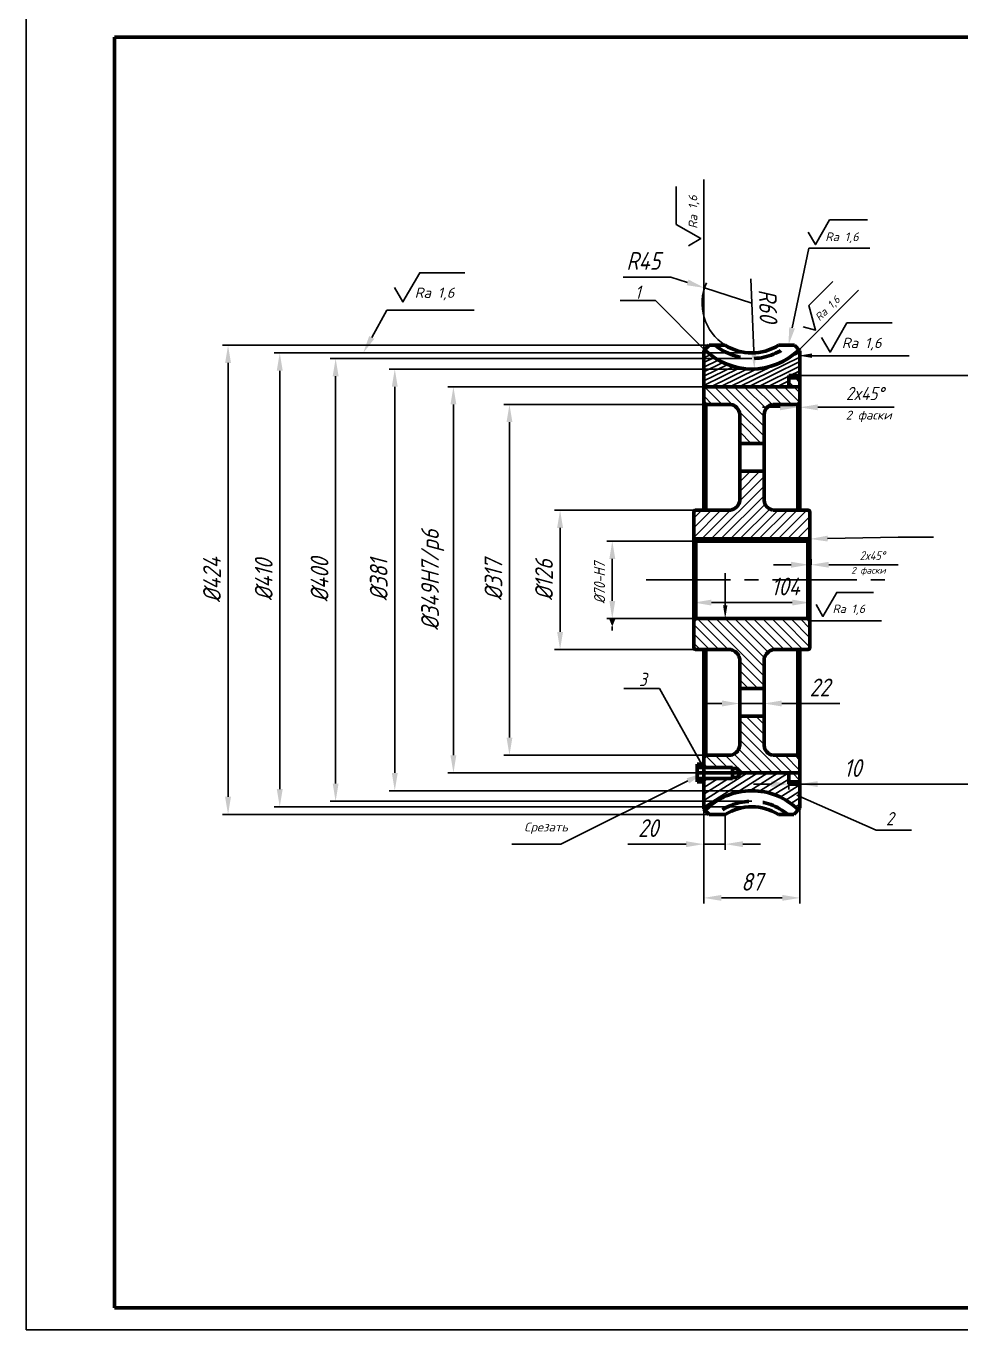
# Model space of a CAD drawing. Header units: millimetres. Extents: x -2503 to -1662, y -1923 to -1329.
# Drawn here: x -2503.2 to -2292, y -1923.4 to -1628.9 of the extents above; entities that cross this region are included whole.
import ezdxf
from ezdxf import colors
from ezdxf.entities.mleader import LeaderData, LeaderLine
from ezdxf.math import Vec2, Vec3

# ---------------------------------------------------------------- set-up
doc = ezdxf.new("R2010")
doc.units = ezdxf.units.MM
doc.linetypes.add('осевая2', pattern=[28.575, 19.05, -3.175, 3.175, -3.175])
doc.linetypes.add('штриховая2', pattern=[9.525, 6.35, -3.175])
for name, color, linetype, lineweight in [('Осевые', 7, 'осевая2', 25), ('осн. пункт.', 7, 'штриховая2', 53), ('Основные', 7, 'Continuous', 53), ('Размеры', 7, 'Continuous', 25), ('РАМКА1', 7, 'Continuous', 25), ('Тонкие', 7, 'Continuous', 25)]:
    doc.layers.add(name, color=color, linetype=linetype, lineweight=lineweight)
doc.styles.add('ADRF1', font='simplex.shx', dxfattribs={"width": 0.8, "oblique": 15})
doc.styles.get("Standard").update_dxf_attribs({"font": 'GOST_A.TTF', "oblique": 15})
doc.dimstyles.new('SO-25', dxfattribs={"dimtxt": 4, "dimasz": 4, "dimexe": 1.25, "dimexo": 0, "dimgap": 1.625, "dimtad": 1, "dimtoh": 1, "dimdec": 0, "dimtxsty": 'ADRF1', "dimcen": 2.5, "dimadec": 0, "dimazin": 0, "dimtfac": 1, "dimtdec": 0, "dimtmove": 0, "dimatfit": 3, "dimfxl": 1, "dimarcsym": 0})
pattern_1 = [(135, (-2253.375, -1862.9811), (-1.122532, -1.122532), [])]

# ---------------------------------------------------------------- blocks, each defined once
blk = doc.blocks.new('*D148')
at = {"layer": 'Defpoints', "color": 0, "transparency": 16777216}
for p in [(-2352.33, -1753.96), (-2326.08, -1753.96), (-2326.08, -1759.09)]:
    blk.add_point(p, dxfattribs=at)
at = {"layer": 'Тонкие', "color": 0, "lineweight": -2, "transparency": 16777216}
for p, q in [((-2352.33, -1753.96), (-2352.33, -1760.34)), ((-2326.08, -1753.96), (-2326.08, -1760.34)), ((-2348.33, -1759.09), (-2330.08, -1759.09))]:
    blk.add_line(p, q, dxfattribs=at)
at = {"layer": 'Тонкие', "color": 0, "transparency": 16777216}
for points in [[(-2348.33, -1758.42), (-2348.33, -1759.75), (-2352.33, -1759.09)], [(-2330.08, -1758.42), (-2330.08, -1759.75), (-2326.08, -1759.09)]]:
    blk.add_solid(points, dxfattribs=at)
at = {"layer": 'Тонкие', "color": 0, "transparency": 16777216, "insert": (-2331.62, -1755.46), "char_height": 4, "attachment_point": 5, "style": 'ADRF1'}
blk.add_mtext('104', dxfattribs=at)
blk = doc.blocks.new('*D149')
at = {"layer": 'Defpoints', "color": 0, "transparency": 16777216}
for p in [(-2350.08, -1805.73), (-2345.23, -1806.96), (-2345.23, -1813.65)]:
    blk.add_point(p, dxfattribs=at)
at = {"layer": 'Тонкие', "color": 0, "lineweight": -2, "transparency": 16777216}
for p, q in [((-2350.08, -1805.73), (-2350.08, -1814.9)), ((-2345.23, -1806.96), (-2345.23, -1814.9)), ((-2354.08, -1813.65), (-2367.22, -1813.65)), ((-2345.23, -1813.65), (-2350.08, -1813.65)), ((-2341.23, -1813.65), (-2337.23, -1813.65))]:
    blk.add_line(p, q, dxfattribs=at)
at = {"layer": 'Тонкие', "color": 0, "transparency": 16777216}
for points in [[(-2354.08, -1812.99), (-2354.08, -1814.32), (-2350.08, -1813.65)], [(-2341.23, -1812.99), (-2341.23, -1814.32), (-2345.23, -1813.65)]]:
    blk.add_solid(points, dxfattribs=at)
at = {"layer": 'Тонкие', "color": 0, "transparency": 16777216, "insert": (-2362.65, -1810.03), "char_height": 4, "attachment_point": 5, "style": 'ADRF1'}
blk.add_mtext('20', dxfattribs=at)
blk = doc.blocks.new('*D150')
at = {"layer": 'Defpoints', "color": 0, "transparency": 16777216}
for p in [(-2350.08, -1805.73), (-2328.33, -1805.54), (-2328.33, -1825.79)]:
    blk.add_point(p, dxfattribs=at)
at = {"layer": 'Тонкие', "color": 0, "lineweight": -2, "transparency": 16777216}
for p, q in [((-2350.08, -1805.73), (-2350.08, -1827.04)), ((-2328.33, -1805.54), (-2328.33, -1827.04)), ((-2346.08, -1825.79), (-2332.33, -1825.79))]:
    blk.add_line(p, q, dxfattribs=at)
at = {"layer": 'Тонкие', "color": 0, "transparency": 16777216}
for points in [[(-2346.08, -1825.12), (-2346.08, -1826.45), (-2350.08, -1825.79)], [(-2332.33, -1825.12), (-2332.33, -1826.45), (-2328.33, -1825.79)]]:
    blk.add_solid(points, dxfattribs=at)
at = {"layer": 'Тонкие', "color": 0, "transparency": 16777216, "insert": (-2339.2, -1822.16), "char_height": 4, "attachment_point": 5, "style": 'ADRF1'}
blk.add_mtext('87', dxfattribs=at)
blk = doc.blocks.new('*D151')
at = {"layer": 'Defpoints', "color": 0, "transparency": 16777216}
for p in [(-2341.95, -1778.52), (-2336.45, -1778.52), (-2336.45, -1781.88)]:
    blk.add_point(p, dxfattribs=at)
at = {"layer": 'Тонкие', "color": 0, "lineweight": -2, "transparency": 16777216}
for p, q in [((-2341.95, -1778.52), (-2341.95, -1783.13)), ((-2336.45, -1778.52), (-2336.45, -1783.13)), ((-2345.95, -1781.88), (-2349.95, -1781.88)), ((-2341.95, -1781.88), (-2336.45, -1781.88)), ((-2332.45, -1781.88), (-2319.31, -1781.88))]:
    blk.add_line(p, q, dxfattribs=at)
at = {"layer": 'Тонкие', "color": 0, "transparency": 16777216}
for points in [[(-2345.95, -1781.21), (-2345.95, -1782.55), (-2341.95, -1781.88)], [(-2332.45, -1781.21), (-2332.45, -1782.55), (-2336.45, -1781.88)]]:
    blk.add_solid(points, dxfattribs=at)
at = {"layer": 'Тонкие', "color": 0, "transparency": 16777216, "insert": (-2323.88, -1778.26), "char_height": 4, "attachment_point": 5, "style": 'ADRF1'}
blk.add_mtext('22', dxfattribs=at)
blk = doc.blocks.new('*D153')
at = {"layer": 'Defpoints', "color": 0, "transparency": 16777216}
for p in [(-2328.33, -1707.83), (-2328.33, -1800.08), (-2246.93, -1800.08)]:
    blk.add_point(p, dxfattribs=at)
at = {"layer": 'Тонкие', "color": 0, "lineweight": -2, "transparency": 16777216}
for p, q in [((-2328.33, -1707.83), (-2245.68, -1707.83)), ((-2246.93, -1711.83), (-2246.93, -1796.08)), ((-2328.33, -1800.08), (-2245.68, -1800.08))]:
    blk.add_line(p, q, dxfattribs=at)
at = {"layer": 'Тонкие', "color": 0, "transparency": 16777216}
for points in [[(-2247.59, -1711.83), (-2246.26, -1711.83), (-2246.93, -1707.83)], [(-2247.59, -1796.08), (-2246.26, -1796.08), (-2246.93, -1800.08)]]:
    blk.add_solid(points, dxfattribs=at)
at = {"layer": 'Тонкие', "color": 0, "transparency": 16777216, "insert": (-2251.6, -1753.96), "char_height": 4, "attachment_point": 5, "rotation": 90, "style": 'ADRF1'}
blk.add_mtext('%%C369H7/p6', dxfattribs=at)
blk = doc.blocks.new('*D155')
at = {"layer": 'Defpoints', "color": 0, "transparency": 16777216}
for p in [(-2328.83, -1714.33), (-2328.33, -1714.33), (-2328.33, -1714.98)]:
    blk.add_point(p, dxfattribs=at)
at = {"layer": 'Тонкие', "color": 0, "lineweight": -2, "transparency": 16777216}
for p, q in [((-2332.83, -1714.98), (-2336.83, -1714.98)), ((-2328.83, -1714.33), (-2328.83, -1716.23)), ((-2328.83, -1714.98), (-2328.33, -1714.98)), ((-2328.33, -1714.33), (-2328.33, -1716.23)), ((-2324.33, -1714.98), (-2307.02, -1714.98))]:
    blk.add_line(p, q, dxfattribs=at)
at = {"layer": 'Тонкие', "color": 0, "transparency": 16777216}
for points in [[(-2332.83, -1714.32), (-2332.83, -1715.65), (-2328.83, -1714.98)], [(-2324.33, -1714.32), (-2324.33, -1715.65), (-2328.33, -1714.98)]]:
    blk.add_solid(points, dxfattribs=at)
at = {"layer": 'Тонкие', "color": 0, "transparency": 16777216, "insert": (-2313.67, -1711.86), "char_height": 3, "attachment_point": 5, "style": 'ADRF1'}
blk.add_mtext('2x45%%D', dxfattribs=at)
blk = doc.blocks.new('*D157')
at = {"layer": 'Defpoints', "color": 0, "transparency": 16777216}
for p in [(-2330.83, -1800.08), (-2328.33, -1800.08), (-2328.33, -1800.08)]:
    blk.add_point(p, dxfattribs=at)
at = {"layer": 'Тонкие', "color": 0, "lineweight": -2, "transparency": 16777216}
for p, q in [((-2328.33, -1800.08), (-2328.33, -1798.83)), ((-2334.83, -1800.08), (-2338.83, -1800.08)), ((-2330.83, -1800.08), (-2330.83, -1801.33)), ((-2330.83, -1800.08), (-2328.33, -1800.08)), ((-2324.33, -1800.08), (-2312.55, -1800.08))]:
    blk.add_line(p, q, dxfattribs=at)
at = {"layer": 'Тонкие', "color": 0, "transparency": 16777216}
for points in [[(-2334.83, -1799.42), (-2334.83, -1800.75), (-2330.83, -1800.08)], [(-2324.33, -1799.42), (-2324.33, -1800.75), (-2328.33, -1800.08)]]:
    blk.add_solid(points, dxfattribs=at)
at = {"layer": 'Тонкие', "color": 0, "transparency": 16777216, "insert": (-2316.44, -1796.46), "char_height": 4, "attachment_point": 5, "style": 'ADRF1'}
blk.add_mtext('10', dxfattribs=at)
blk = doc.blocks.new('*D158')
at = {"layer": 'Defpoints', "color": 0, "transparency": 16777216}
for p in [(-2351.83, -1745.21), (-2370.74, -1762.71), (-2351.83, -1762.71)]:
    blk.add_point(p, dxfattribs=at)
at = {"layer": 'Тонкие', "color": 0, "lineweight": -2, "transparency": 16777216}
for p, q in [((-2351.83, -1745.21), (-2371.99, -1745.21)), ((-2370.74, -1749.21), (-2370.74, -1758.71)), ((-2351.83, -1762.71), (-2371.99, -1762.71))]:
    blk.add_line(p, q, dxfattribs=at)
at = {"layer": 'Тонкие', "color": 0, "transparency": 16777216}
for points in [[(-2371.4, -1749.21), (-2370.07, -1749.21), (-2370.74, -1745.21)], [(-2371.4, -1758.71), (-2370.07, -1758.71), (-2370.74, -1762.71)]]:
    blk.add_solid(points, dxfattribs=at)
at = {"layer": 'Тонкие', "color": 0, "transparency": 16777216, "insert": (-2373.61, -1754.63), "char_height": 2.5, "attachment_point": 5, "rotation": 90, "style": 'ADRF1'}
blk.add_mtext('%%C70-H7', dxfattribs=at)
blk = doc.blocks.new('*D159')
at = {"layer": 'Defpoints', "color": 0, "transparency": 16777216}
for p in [(-2351.83, -1738.21), (-2382.53, -1769.71), (-2351.83, -1769.71)]:
    blk.add_point(p, dxfattribs=at)
at = {"layer": 'Тонкие', "color": 0, "lineweight": -2, "transparency": 16777216}
for p, q in [((-2351.83, -1738.21), (-2383.78, -1738.21)), ((-2382.53, -1742.21), (-2382.53, -1765.71)), ((-2351.83, -1769.71), (-2383.78, -1769.71))]:
    blk.add_line(p, q, dxfattribs=at)
at = {"layer": 'Тонкие', "color": 0, "transparency": 16777216}
for points in [[(-2383.2, -1742.21), (-2381.87, -1742.21), (-2382.53, -1738.21)], [(-2383.2, -1765.71), (-2381.87, -1765.71), (-2382.53, -1769.71)]]:
    blk.add_solid(points, dxfattribs=at)
at = {"layer": 'Тонкие', "color": 0, "transparency": 16777216, "insert": (-2386.16, -1753.96), "char_height": 4, "attachment_point": 5, "rotation": 90, "style": 'ADRF1'}
blk.add_mtext('%%C126', dxfattribs=at)
blk = doc.blocks.new('*D160')
at = {"layer": 'Defpoints', "color": 0, "transparency": 16777216}
for p in [(-2393.97, -1714.33), (-2349.58, -1714.33), (-2349.58, -1793.58)]:
    blk.add_point(p, dxfattribs=at)
at = {"layer": 'Тонкие', "color": 0, "lineweight": -2, "transparency": 16777216}
for p, q in [((-2349.58, -1714.33), (-2395.22, -1714.33)), ((-2393.97, -1789.58), (-2393.97, -1718.33)), ((-2349.58, -1793.58), (-2395.22, -1793.58))]:
    blk.add_line(p, q, dxfattribs=at)
at = {"layer": 'Тонкие', "color": 0, "transparency": 16777216}
for points in [[(-2394.63, -1718.33), (-2393.3, -1718.33), (-2393.97, -1714.33)], [(-2394.63, -1789.58), (-2393.3, -1789.58), (-2393.97, -1793.58)]]:
    blk.add_solid(points, dxfattribs=at)
at = {"layer": 'Тонкие', "color": 0, "transparency": 16777216, "insert": (-2397.59, -1753.96), "char_height": 4, "attachment_point": 5, "rotation": 90, "style": 'ADRF1'}
blk.add_mtext('%%C317', dxfattribs=at)
blk = doc.blocks.new('*D161')
at = {"layer": 'Defpoints', "color": 0, "transparency": 16777216}
for p in [(-2350.08, -1710.33), (-2406.63, -1797.58), (-2350.08, -1797.58)]:
    blk.add_point(p, dxfattribs=at)
at = {"layer": 'Тонкие', "color": 0, "lineweight": -2, "transparency": 16777216}
for p, q in [((-2350.08, -1710.33), (-2407.88, -1710.33)), ((-2406.63, -1714.33), (-2406.63, -1793.58)), ((-2350.08, -1797.58), (-2407.88, -1797.58))]:
    blk.add_line(p, q, dxfattribs=at)
at = {"layer": 'Тонкие', "color": 0, "transparency": 16777216}
for points in [[(-2407.3, -1714.33), (-2405.97, -1714.33), (-2406.63, -1710.33)], [(-2407.3, -1793.58), (-2405.97, -1793.58), (-2406.63, -1797.58)]]:
    blk.add_solid(points, dxfattribs=at)
at = {"layer": 'Тонкие', "color": 0, "transparency": 16777216, "insert": (-2411.31, -1753.96), "char_height": 4, "attachment_point": 5, "rotation": 90, "style": 'ADRF1'}
blk.add_mtext('%%C349H7/p6', dxfattribs=at)
blk = doc.blocks.new('*D162')
at = {"layer": 'Defpoints', "color": 0, "transparency": 16777216}
for p in [(-2339.21, -1706.33), (-2419.88, -1801.58), (-2339.27, -1801.58)]:
    blk.add_point(p, dxfattribs=at)
at = {"layer": 'Тонкие', "color": 0, "lineweight": -2, "transparency": 16777216}
for p, q in [((-2339.21, -1706.33), (-2421.13, -1706.33)), ((-2419.88, -1710.33), (-2419.88, -1797.58)), ((-2339.27, -1801.58), (-2421.13, -1801.58))]:
    blk.add_line(p, q, dxfattribs=at)
at = {"layer": 'Тонкие', "color": 0, "transparency": 16777216}
for points in [[(-2420.55, -1710.33), (-2419.21, -1710.33), (-2419.88, -1706.33)], [(-2420.55, -1797.58), (-2419.21, -1797.58), (-2419.88, -1801.58)]]:
    blk.add_solid(points, dxfattribs=at)
at = {"layer": 'Тонкие', "color": 0, "transparency": 16777216, "insert": (-2423.51, -1753.96), "char_height": 4, "attachment_point": 5, "rotation": 90, "style": 'ADRF1'}
blk.add_mtext('%%C381', dxfattribs=at)
blk = doc.blocks.new('*D163')
at = {"layer": 'Defpoints', "color": 0, "transparency": 16777216}
for p in [(-2339.2, -1703.96), (-2433.25, -1803.96), (-2339.2, -1803.96)]:
    blk.add_point(p, dxfattribs=at)
at = {"layer": 'Тонкие', "color": 0, "lineweight": -2, "transparency": 16777216}
for p, q in [((-2339.2, -1703.96), (-2434.5, -1703.96)), ((-2433.25, -1707.96), (-2433.25, -1799.96)), ((-2339.2, -1803.96), (-2434.5, -1803.96))]:
    blk.add_line(p, q, dxfattribs=at)
at = {"layer": 'Тонкие', "color": 0, "transparency": 16777216}
for points in [[(-2433.91, -1707.96), (-2432.58, -1707.96), (-2433.25, -1703.96)], [(-2433.91, -1799.96), (-2432.58, -1799.96), (-2433.25, -1803.96)]]:
    blk.add_solid(points, dxfattribs=at)
at = {"layer": 'Тонкие', "color": 0, "transparency": 16777216, "insert": (-2436.87, -1753.96), "char_height": 4, "attachment_point": 5, "rotation": 90, "style": 'ADRF1'}
blk.add_mtext('%%C400', dxfattribs=at)
blk = doc.blocks.new('*D164')
at = {"layer": 'Defpoints', "color": 0, "transparency": 16777216}
for p in [(-2445.87, -1702.71), (-2339.2, -1702.71), (-2339.2, -1805.21)]:
    blk.add_point(p, dxfattribs=at)
at = {"layer": 'Тонкие', "color": 0, "lineweight": -2, "transparency": 16777216}
for p, q in [((-2339.2, -1702.71), (-2447.12, -1702.71)), ((-2445.87, -1801.21), (-2445.87, -1706.71)), ((-2339.2, -1805.21), (-2447.12, -1805.21))]:
    blk.add_line(p, q, dxfattribs=at)
at = {"layer": 'Тонкие', "color": 0, "transparency": 16777216}
for points in [[(-2446.54, -1706.71), (-2445.2, -1706.71), (-2445.87, -1702.71)], [(-2446.54, -1801.21), (-2445.2, -1801.21), (-2445.87, -1805.21)]]:
    blk.add_solid(points, dxfattribs=at)
at = {"layer": 'Тонкие', "color": 0, "transparency": 16777216, "insert": (-2449.49, -1753.96), "char_height": 4, "attachment_point": 5, "rotation": 90, "style": 'ADRF1'}
blk.add_mtext('%%C410', dxfattribs=at)
blk = doc.blocks.new('*D166')
at = {"layer": 'Defpoints', "color": 0, "transparency": 16777216}
for p in [(-2457.55, -1700.96), (-2348.85, -1700.96), (-2348.84, -1806.96)]:
    blk.add_point(p, dxfattribs=at)
at = {"layer": 'Тонкие', "color": 0, "lineweight": -2, "transparency": 16777216}
for p, q in [((-2348.85, -1700.96), (-2458.8, -1700.96)), ((-2457.55, -1802.96), (-2457.55, -1704.96)), ((-2348.84, -1806.96), (-2458.8, -1806.96))]:
    blk.add_line(p, q, dxfattribs=at)
at = {"layer": 'Тонкие', "color": 0, "transparency": 16777216}
for points in [[(-2458.22, -1704.96), (-2456.89, -1704.96), (-2457.55, -1700.96)], [(-2458.22, -1802.96), (-2456.89, -1802.96), (-2457.55, -1806.96)]]:
    blk.add_solid(points, dxfattribs=at)
at = {"layer": 'Тонкие', "color": 0, "transparency": 16777216, "insert": (-2461.18, -1753.96), "char_height": 4, "attachment_point": 5, "rotation": 90, "style": 'ADRF1'}
blk.add_mtext('%%C424', dxfattribs=at)
blk = doc.blocks.new('*D169')
at = {"layer": 'Defpoints', "color": 0, "transparency": 16777216}
for p in [(-2339.2, -1691.09), (-2338.62, -1706.32)]:
    blk.add_point(p, dxfattribs=at)
at = {"layer": 'Тонкие', "color": 0, "lineweight": -2, "transparency": 16777216}
blk.add_line((-2339.4, -1685.99), (-2338.78, -1702.33), dxfattribs=at)
at = {"layer": 'Тонкие', "color": 0, "transparency": 16777216}
blk.add_solid([(-2338.11, -1702.3), (-2339.44, -1702.35), (-2338.62, -1706.32)], dxfattribs=at)
at = {"layer": 'Тонкие', "color": 0, "transparency": 16777216, "insert": (-2335.54, -1692.02), "char_height": 4, "attachment_point": 5, "rotation": 272.1811, "style": 'ADRF1'}
blk.add_mtext('R60', dxfattribs=at)
blk = doc.blocks.new('*D170')
at = {"layer": 'Defpoints', "color": 0, "transparency": 16777216}
for p in [(-2349.91, -1688.01), (-2339.2, -1691.46)]:
    blk.add_point(p, dxfattribs=at)
at = {"layer": 'Тонкие', "color": 0, "lineweight": -2, "transparency": 16777216}
for p, q in [((-2368.3, -1685.55), (-2357.52, -1685.55)), ((-2357.52, -1685.55), (-2353.72, -1686.78)), ((-2339.2, -1691.46), (-2349.91, -1688.01))]:
    blk.add_line(p, q, dxfattribs=at)
blk.add_arc((-2339.2, -1691.46), 11.25, 155.7574, 237.6125, dxfattribs=at)
at = {"layer": 'Тонкие', "color": 0, "transparency": 16777216}
blk.add_solid([(-2353.51, -1686.14), (-2353.92, -1687.41), (-2349.91, -1688.01)], dxfattribs=at)
at = {"layer": 'Тонкие', "color": 0, "transparency": 16777216, "insert": (-2363.72, -1681.92), "char_height": 4, "attachment_point": 5, "style": 'ADRF1'}
blk.add_mtext('R45', dxfattribs=at)

msp = doc.modelspace()

# ---------------------------------------------------------------- hatches: boundary and pattern name
at = {"layer": 'Тонкие'}
h = msp.add_hatch(dxfattribs=at)
h.set_pattern_fill('ANSI31', color=256, scale=0.295, angle=161)
h.set_pattern_definition([(206, (-2253.375, -1862.9811), (0.4105894, -0.841833), [])])
h.paths.add_polyline_path([(-2349.88, -1701.97), (-2350.08, -1702.17), (-2350.08, -1710.33), (-2330.83, -1710.33), (-2330.83, -1707.83), (-2328.33, -1707.83), (-2328.33, -1706.33), (-2328.33, -1702.19), (-2328.54, -1701.98, -0.408317)])
h = msp.add_hatch(dxfattribs=at)
h.set_pattern_fill('ANSI31', color=256, scale=0.5, angle=90)
h.set_pattern_definition(pattern_1)
h.paths.add_polyline_path([(-2350.08, -1710.33), (-2350.08, -1713.83), (-2349.58, -1714.33), (-2346.02, -1714.33), (-2343.98, -1714.33, -0.332865), (-2341.95, -1716.54), (-2341.95, -1718.74), (-2341.95, -1723.15), (-2336.45, -1723.15), (-2336.45, -1723.15), (-2336.45, -1721.27), (-2336.45, -1718.74), (-2336.45, -1717.05, -0.390644), (-2334.42, -1714.33), (-2332.39, -1714.33), (-2328.83, -1714.33), (-2328.33, -1713.83), (-2328.33, -1710.33), (-2330.83, -1710.33)])
h = msp.add_hatch(dxfattribs=at)
h.set_pattern_fill('ANSI31', color=256, scale=0.5, angle=90)
h.set_pattern_definition(pattern_1)
h.paths.add_polyline_path([(-2328.33, -1710.33), (-2328.33, -1708.33), (-2330.83, -1708.33), (-2330.83, -1710.33)])
h = msp.add_hatch(dxfattribs=at)
h.set_pattern_fill('ANSI31', color=256, scale=0.48)
h.set_pattern_definition([(45, (-2468.0178, -1929.0154), (-1.077631, 1.077631), [])])
h.paths.add_polyline_path([(-2326.08, -1738.21), (-2328.33, -1738.21), (-2332.39, -1738.21), (-2334.42, -1738.21, -0.332865), (-2336.45, -1736.01), (-2336.45, -1733.8), (-2336.45, -1729.4), (-2341.95, -1729.4), (-2341.95, -1731.27), (-2341.95, -1733.8), (-2341.95, -1736.01, -0.332865), (-2343.98, -1738.21), (-2346.02, -1738.21), (-2350.08, -1738.21), (-2352.33, -1738.21), (-2352.33, -1744.71), (-2326.08, -1744.71)])
h = msp.add_hatch(dxfattribs=at)
h.set_pattern_fill('ANSI31', color=256, scale=0.47, angle=90)
h.set_pattern_definition([(135, (-2253.375, -1862.9811), (-1.05518, -1.05518), [])])
h.paths.add_polyline_path([(-2350.08, -1762.71), (-2351.83, -1762.71), (-2352.33, -1763.21), (-2352.33, -1769.71), (-2350.08, -1769.71), (-2343.98, -1769.71, -0.316244), (-2341.95, -1771.74), (-2341.95, -1776.65), (-2341.95, -1778.52), (-2336.45, -1778.52), (-2336.45, -1771.74, -0.248017), (-2334.42, -1769.71), (-2328.33, -1769.71), (-2326.08, -1769.71), (-2326.08, -1763.21), (-2326.58, -1762.71), (-2328.33, -1762.71)])
h = msp.add_hatch(dxfattribs=at)
h.set_pattern_fill('ANSI31', color=256, scale=0.5, angle=90)
h.set_pattern_definition(pattern_1)
h.paths.add_polyline_path([(-2336.45, -1791.38), (-2336.45, -1789.18), (-2336.45, -1784.77), (-2341.95, -1784.77), (-2341.95, -1786.65), (-2341.95, -1791.55, -0.316244), (-2343.98, -1793.58), (-2349.58, -1793.58), (-2350.08, -1794.08), (-2350.08, -1796.33), (-2343.58, -1796.33), (-2343.58, -1796.58), (-2342.58, -1796.58), (-2341.58, -1797.58), (-2328.33, -1797.58), (-2328.33, -1794.08), (-2328.83, -1793.58), (-2332.39, -1793.58), (-2334.42, -1793.58, -0.332866)])
h = msp.add_hatch(dxfattribs=at)
h.set_pattern_fill('ANSI31', color=256, scale=0.385, angle=167)
h.set_pattern_definition([(212, (-2253.375, -1862.9811), (0.64776, -1.036633), [])])
h.paths.add_polyline_path([(-2328.71, -1805.92), (-2328.33, -1805.54), (-2328.33, -1800.08), (-2330.83, -1800.08), (-2330.83, -1799.58), (-2330.83, -1797.58), (-2341.58, -1797.58), (-2342.58, -1798.58), (-2343.58, -1798.58), (-2343.58, -1798.83), (-2350.08, -1798.83), (-2350.08, -1805.73), (-2349.79, -1806.01, -0.415668)])
h = msp.add_hatch(dxfattribs=at)
h.set_pattern_fill('ANSI31', color=256, scale=0.5, angle=90)
h.set_pattern_definition(pattern_1)
h.paths.add_polyline_path([(-2330.83, -1797.58), (-2330.83, -1799.58), (-2328.33, -1799.58), (-2328.33, -1797.58)])

# ---------------------------------------------------------------- linework, layer by layer
for points in [[(-2353.53, -1678.49), (-2350.76, -1676.88), (-2356.3, -1673.68), (-2356.3, -1665.1)], [(-2326.45, -1675.43), (-2324.85, -1678.21), (-2321.65, -1672.66), (-2313.07, -1672.66)], [(-2419.97, -1687.89), (-2418.06, -1691.19), (-2414.25, -1684.59), (-2404.04, -1684.59)], [(-2327.58, -1696.81), (-2324.82, -1697.55), (-2326.3, -1692.02), (-2320.88, -1686.6)], [(-2323.44, -1699.21), (-2321.54, -1702.51), (-2317.73, -1695.91), (-2307.51, -1695.91)], [(-2324.7, -1759.5), (-2323.15, -1762.2), (-2320.03, -1756.81), (-2311.69, -1756.81)]]:
    msp.add_lwpolyline(points)
at = {"layer": 'Осевые'}
msp.add_line((-2363.11, -1753.96), (-2308.39, -1753.96), dxfattribs=at)
at = {"layer": 'осн. пункт.'}
for centre, radius, start, end in [((-2339.2, -1691.09), 12.87, 230.0748, 309.9252), ((-2339.2, -1816.46), 12.5, 49.4642, 130.5358)]:
    msp.add_arc(centre, radius, start, end, dxfattribs=at)
at = {"layer": 'Основные'}
for p, q in [((-2483.19, -1631.37), (-2483.19, -1918.37)), ((-2483.19, -1631.37), (-2087.69, -1631.37)), ((-2348.85, -1700.96), (-2350.08, -1702.17)), ((-2350.08, -1738.21), (-2350.08, -1702.17)), ((-2348.85, -1700.96), (-2345.23, -1700.96)), ((-2333.18, -1700.96), (-2329.58, -1700.96)), ((-2329.58, -1700.96), (-2328.33, -1702.19)), ((-2328.33, -1738.21), (-2328.33, -1702.19)), ((-2330.83, -1710.33), (-2330.83, -1707.83)), ((-2330.83, -1707.83), (-2328.33, -1707.83)), ((-2328.33, -1706.33), (-2328.33, -1710.33)), ((-2328.33, -1710.33), (-2350.08, -1710.33)), ((-2330.83, -1708.33), (-2328.33, -1708.33)), ((-2328.33, -1710.33), (-2330.83, -1710.33)), ((-2328.33, -1710.33), (-2328.33, -1714.33)), ((-2349.58, -1714.33), (-2350.08, -1713.83)), ((-2328.83, -1714.33), (-2328.33, -1713.83)), ((-2346.02, -1714.33), (-2349.58, -1714.33)), ((-2349.58, -1714.33), (-2349.58, -1738.21)), ((-2343.98, -1714.33), (-2346.02, -1714.33)), ((-2341.95, -1716.54), (-2341.95, -1729.4)), ((-2341.95, -1716.54), (-2341.95, -1718.74)), ((-2336.45, -1716.54), (-2336.45, -1718.74)), ((-2332.39, -1714.33), (-2334.42, -1714.33)), ((-2328.83, -1714.33), (-2332.39, -1714.33)), ((-2328.83, -1714.33), (-2328.83, -1738.21)), ((-2341.95, -1718.74), (-2341.95, -1723.15)), ((-2336.45, -1721.27), (-2336.45, -1718.74)), ((-2341.95, -1726.27), (-2341.95, -1721.27)), ((-2336.45, -1726.27), (-2336.45, -1721.27)), ((-2341.95, -1723.15), (-2336.45, -1723.15)), ((-2336.45, -1723.15), (-2336.45, -1729.4)), ((-2336.45, -1723.15), (-2336.45, -1736.01)), ((-2341.95, -1726.27), (-2341.95, -1731.27)), ((-2336.45, -1726.27), (-2336.45, -1731.27)), ((-2341.95, -1729.4), (-2341.95, -1729.4)), ((-2336.45, -1729.4), (-2341.95, -1729.4)), ((-2341.95, -1729.4), (-2341.95, -1733.8)), ((-2336.45, -1733.8), (-2336.45, -1729.4)), ((-2341.95, -1733.8), (-2341.95, -1736.01)), ((-2336.45, -1736.01), (-2336.45, -1733.8)), ((-2352.33, -1738.71), (-2352.33, -1769.21)), ((-2350.08, -1738.21), (-2351.83, -1738.21)), ((-2350.08, -1738.21), (-2346.02, -1738.21)), ((-2346.02, -1738.21), (-2343.98, -1738.21)), ((-2334.42, -1738.21), (-2332.39, -1738.21)), ((-2332.39, -1738.21), (-2328.33, -1738.21)), ((-2328.33, -1738.21), (-2326.58, -1738.21)), ((-2326.08, -1738.71), (-2326.08, -1769.21)), ((-2352.33, -1744.71), (-2326.08, -1744.71)), ((-2350.08, -1745.21), (-2351.83, -1745.21)), ((-2328.33, -1745.21), (-2350.08, -1745.21)), ((-2328.33, -1745.21), (-2326.58, -1745.21)), ((-2350.08, -1762.71), (-2351.83, -1762.71)), ((-2328.33, -1762.71), (-2350.08, -1762.71)), ((-2328.33, -1762.71), (-2326.58, -1762.71)), ((-2350.08, -1769.71), (-2351.83, -1769.71)), ((-2350.08, -1805.73), (-2350.08, -1769.71)), ((-2350.08, -1769.71), (-2343.98, -1769.71)), ((-2349.58, -1793.58), (-2349.58, -1769.71)), ((-2334.42, -1769.71), (-2328.33, -1769.71)), ((-2328.83, -1793.58), (-2328.83, -1769.71)), ((-2328.33, -1805.54), (-2328.33, -1769.71)), ((-2328.33, -1769.71), (-2326.58, -1769.71)), ((-2341.95, -1771.74), (-2341.95, -1791.55)), ((-2341.95, -1771.74), (-2341.95, -1776.65)), ((-2336.45, -1771.74), (-2336.45, -1784.77)), ((-2341.95, -1776.65), (-2341.95, -1786.65)), ((-2341.95, -1781.65), (-2341.95, -1778.52)), ((-2341.95, -1778.52), (-2336.45, -1778.52)), ((-2336.45, -1776.65), (-2336.45, -1776.65)), ((-2341.95, -1781.65), (-2341.95, -1784.77)), ((-2341.95, -1784.77), (-2336.45, -1784.77)), ((-2341.95, -1790.11), (-2341.95, -1786.65)), ((-2336.45, -1784.77), (-2336.45, -1789.18)), ((-2341.95, -1791.55), (-2341.95, -1790.11)), ((-2336.45, -1789.18), (-2336.45, -1791.38)), ((-2351.58, -1795.58), (-2351.58, -1799.58)), ((-2351.58, -1795.58), (-2350.08, -1795.58)), ((-2350.08, -1796.33), (-2351.58, -1796.33)), ((-2349.58, -1793.58), (-2350.08, -1794.08)), ((-2350.08, -1796.33), (-2343.58, -1796.33)), ((-2350.08, -1796.33), (-2350.08, -1798.83)), ((-2343.98, -1793.58), (-2349.58, -1793.58)), ((-2343.58, -1798.83), (-2343.58, -1796.33)), ((-2332.39, -1793.58), (-2334.42, -1793.58)), ((-2328.83, -1793.58), (-2332.39, -1793.58)), ((-2328.83, -1793.58), (-2328.33, -1794.08)), ((-2328.33, -1797.58), (-2351.58, -1797.58)), ((-2350.08, -1798.83), (-2351.58, -1798.83)), ((-2350.08, -1798.83), (-2343.58, -1798.83)), ((-2343.58, -1796.58), (-2343.58, -1798.58)), ((-2343.58, -1796.58), (-2342.58, -1796.58)), ((-2343.58, -1798.58), (-2342.58, -1798.58)), ((-2342.58, -1796.58), (-2341.58, -1797.58)), ((-2342.58, -1798.58), (-2341.58, -1797.58)), ((-2328.33, -1797.58), (-2330.83, -1797.58)), ((-2330.83, -1797.58), (-2330.83, -1800.08)), ((-2351.58, -1799.58), (-2350.08, -1799.58)), ((-2330.83, -1800.08), (-2330.83, -1799.58)), ((-2330.83, -1799.58), (-2328.33, -1799.58)), ((-2330.83, -1800.08), (-2328.33, -1800.08)), ((-2348.84, -1806.96), (-2350.08, -1805.73)), ((-2348.84, -1806.96), (-2345.23, -1806.96)), ((-2333.18, -1806.96), (-2329.74, -1806.96)), ((-2329.74, -1806.96), (-2328.33, -1805.54)), ((-2483.19, -1918.37), (-2087.69, -1918.37))]:
    msp.add_line(p, q, dxfattribs=at)
for points in [[(-2352.33, -1763.21), (-2351.83, -1762.71), (-2351.83, -1745.21), (-2352.33, -1744.71)], [(-2326.08, -1763.21), (-2326.58, -1762.71), (-2326.58, -1745.21), (-2326.08, -1744.71)]]:
    msp.add_lwpolyline(points, dxfattribs=at)
for centre, radius, start, end in [((-2339.2, -1691.09), 15.24, 225.5456, 314.3897), ((-2339.2, -1691.46), 11.25, 237.6125, 302.3875), ((-2344.44, -1716.79), 2.5, 5.8538, 79.4971), ((-2333.97, -1716.79), 2.5, 100.5029, 174.1459), ((-2344.44, -1735.75), 2.5, 280.5029, 354.1462), ((-2333.97, -1735.75), 2.5, 185.8538, 259.4971), ((-2351.83, -1738.71), 0.5, 90, 180), ((-2326.58, -1738.71), 0.5, 0, 90), ((-2351.83, -1769.21), 0.5, 180, 270), ((-2344.42, -1772.17), 2.5, 9.8557, 80.0527), ((-2333.51, -1772.65), 3.08, 107.1873, 162.9043), ((-2326.58, -1769.21), 0.5, 270, 0), ((-2344.42, -1791.12), 2.5, 279.9473, 350.1443), ((-2333.97, -1791.13), 2.5, 185.8537, 259.4971), ((-2339.2, -1816.46), 14.88, 45.111, 135.3955), ((-2339.2, -1816.46), 11.25, 57.6125, 122.3875)]:
    msp.add_arc(centre, radius, start, end, dxfattribs=at)
at = {"layer": 'Размеры'}
msp.add_line((-2370.74, -1764.49), (-2370.74, -1765.38), dxfattribs=at)
at = {"layer": 'РАМКА1'}
for p, q in [((-2503.19, -1923.37), (-2503.19, -1329.37)), ((-1662.19, -1923.37), (-2503.19, -1923.37))]:
    msp.add_line(p, q, dxfattribs=at)
at = {"layer": 'Тонкие'}
for p, q in [((-2350.08, -1702.17), (-2350.08, -1663.53)), ((-2328.54, -1701.98), (-2315.1, -1688.54)), ((-2326.08, -1744.71), (-2326.08, -1745.21)), ((-2326.33, -1750.55), (-2326.33, -1749.3)), ((-2325.83, -1750.55), (-2325.83, -1749.3)), ((-2330.33, -1750.55), (-2334.33, -1750.55)), ((-2326.33, -1750.55), (-2325.83, -1750.55)), ((-2321.83, -1750.55), (-2306.12, -1750.55)), ((-2326.08, -1763.21), (-2309.93, -1763.19))]:
    msp.add_line(p, q, dxfattribs=at)
at = {"layer": 'Тонкие', "linetype": 'ByBlock', "lineweight": -2}
for p, q in [((-2360.97, -1690.88), (-2368.97, -1690.88)), ((-2360.1, -1778.48), (-2368.1, -1778.48)), ((-2311.15, -1810.49), (-2303.15, -1810.49))]:
    msp.add_line(p, q, dxfattribs=at)
for points in [[(-2349.88, -1701.97), (-2360.97, -1690.88)], [(-2349.78, -1797.04), (-2360.1, -1778.48)], [(-2329.04, -1802.62), (-2311.15, -1810.49)]]:
    msp.add_lwpolyline(points, dxfattribs=at)
at = {"layer": 'Тонкие'}
for points in [[(-2330.33, -1749.88), (-2330.33, -1751.21), (-2326.33, -1750.55)], [(-2321.83, -1749.88), (-2321.83, -1751.21), (-2325.83, -1750.55)], [(-2371.48, -1762.71), (-2370, -1762.71), (-2370.74, -1764.49)]]:
    msp.add_solid(points, dxfattribs=at)

# ---------------------------------------------------------------- texts
at = {"attachment_point": 1}
for width, gutter_width, insert, char_height, rotation in [(9.5875, 8.02, (-2353.48, -1674.64), 1.9415, 90), (8.5649, 7.17, (-2325.12, -1694.41), 1.7344, 45)]:
    msp.add_mtext_dynamic_manual_height_columns('\\pxt2;{\\Fsimplex|c0;Ra 1,6}', width=width, gutter_width=gutter_width, heights=[0], dxfattribs=dict(at, insert=insert, char_height=char_height, rotation=rotation))
for width, gutter_width, insert, char_height in [(9.5875, 8.02, (-2322.61, -1675.49), 1.9415), (11.4106, 9.55, (-2415.39, -1687.95), 2.3106), (11.4106, 9.55, (-2318.87, -1699.28), 2.3106), (9.3265, 7.81, (-2320.97, -1759.55), 1.8886)]:
    msp.add_mtext_dynamic_manual_height_columns('\\pxt2;{\\Fsimplex|c0;Ra 1,6}', width=width, gutter_width=gutter_width, heights=[0], dxfattribs=dict(at, insert=insert, char_height=char_height))
at = {"layer": 'Тонкие', "attachment_point": 5, "style": 'ADRF1'}
for s, insert, char_height in [('1', (-2364.97, -1688.98), 3), ('2x45%%D', (-2311.97, -1748.48), 2), ('3', (-2363.84, -1776.45), 3), ('2', (-2308.03, -1807.9), 3)]:
    msp.add_mtext(s, dxfattribs=dict(at, insert=insert, char_height=char_height))
at = {"layer": 'Тонкие', "attachment_point": 3}
for s, insert, char_height in [('{\\Fsimplex|c0;2\\Fsimplex|c204; фаски}', (-2307.61, -1715.74), 2), ('{\\Fsimplex|c0;2\\Fsimplex|c204; фаски}', (-2308.96, -1751.05), 1.5), ('{\\Fsimplex|c0;C\\Fsimplex|c204;резать}', (-2380.76, -1808.79), 2)]:
    msp.add_mtext(s, dxfattribs=dict(at, insert=insert, char_height=char_height))

# ---------------------------------------------------------------- dimensions: what is measured, and where the dimension line sits
at = {"layer": 'Тонкие'}
dim = msp.add_radius_dim(center=(-2339.2, -1691.46), mpoint=(-2349.91, -1688.01), text='R45', dimstyle='SO-25', dxfattribs=at)
dim.commit()
dim.dimension.update_dxf_attribs({"geometry": '*D170', "text_midpoint": (-2363.72, -1681.92)})
dim = msp.add_radius_dim(center=(-2339.2, -1691.09), mpoint=(-2338.62, -1706.32), text='R60', dimstyle='SO-25', dxfattribs=at)
dim.commit()
dim.dimension.update_dxf_attribs({"geometry": '*D169', "text_midpoint": (-2339.16, -1692.16), "dimtype": 164})
for base, p1, p2, text, picture, middle in [((-2457.55, -1700.96), (-2348.84, -1806.96), (-2348.85, -1700.96), '%%C424', '*D166', (-2457.55, -1753.96)), ((-2445.87, -1702.71), (-2339.2, -1805.21), (-2339.2, -1702.71), '%%C410', '*D164', (-2445.87, -1753.96)), ((-2433.25, -1803.96), (-2339.2, -1703.96), (-2339.2, -1803.96), '%%C400', '*D163', (-2433.25, -1753.96)), ((-2419.88, -1801.58), (-2339.21, -1706.33), (-2339.27, -1801.58), '%%C381', '*D162', (-2419.88, -1753.96)), ((-2246.93, -1800.08), (-2328.33, -1707.83), (-2328.33, -1800.08), '%%C369H7/p6', '*D153', (-2246.93, -1753.96)), ((-2406.63, -1797.58), (-2350.08, -1710.33), (-2350.08, -1797.58), '%%C349H7/p6', '*D161', (-2406.63, -1753.96))]:
    dim = msp.add_linear_dim(base=base, p1=p1, p2=p2, angle=90, text=text, dimstyle='SO-25', dxfattribs=at)
    dim.commit()
    dim.dimension.update_dxf_attribs({"geometry": picture, "text_midpoint": middle, "dimtype": 160})
dim = msp.add_linear_dim(base=(-2328.33, -1714.98), p1=(-2328.83, -1714.33), p2=(-2328.33, -1714.33), text='2x45%%D', dimstyle='SO-25', override={"dimtxt": 3}, dxfattribs=at)
dim.commit()
dim.dimension.update_dxf_attribs({"geometry": '*D155', "text_midpoint": (-2313.67, -1711.86)})
for base, p1, p2, text, picture, middle in [((-2393.97, -1714.33), (-2349.58, -1793.58), (-2349.58, -1714.33), '%%C317', '*D160', (-2397.59, -1753.96)), ((-2382.53, -1769.71), (-2351.83, -1738.21), (-2351.83, -1769.71), '%%C126', '*D159', (-2386.16, -1753.96))]:
    dim = msp.add_linear_dim(base=base, p1=p1, p2=p2, angle=90, text=text, dimstyle='SO-25', dxfattribs=at)
    dim.commit()
    dim.dimension.update_dxf_attribs({"geometry": picture, "text_midpoint": middle})
dim = msp.add_linear_dim(base=(-2370.74, -1762.71), p1=(-2351.83, -1745.21), p2=(-2351.83, -1762.71), angle=90, text='%%C70-H7', dimstyle='SO-25', override={"dimtxt": 2.5}, dxfattribs=at)
dim.commit()
dim.dimension.update_dxf_attribs({"geometry": '*D158', "text_midpoint": (-2370.74, -1754.63), "dimtype": 160})
for base, p1, p2, text, picture, middle in [((-2326.08, -1759.09), (-2352.33, -1753.96), (-2326.08, -1753.96), '104', '*D148', (-2331.62, -1759.09)), ((-2345.23, -1813.65), (-2350.08, -1805.73), (-2345.23, -1806.96), '20', '*D149', (-2362.65, -1813.65))]:
    dim = msp.add_linear_dim(base=base, p1=p1, p2=p2, text=text, dimstyle='SO-25', dxfattribs=at)
    dim.commit()
    dim.dimension.update_dxf_attribs({"geometry": picture, "text_midpoint": middle, "dimtype": 160})
for base, p1, p2, text, picture, middle in [((-2336.45, -1781.88), (-2341.95, -1778.52), (-2336.45, -1778.52), '22', '*D151', (-2323.88, -1778.26)), ((-2328.33, -1800.08), (-2330.83, -1800.08), (-2328.33, -1800.08), '10', '*D157', (-2316.44, -1796.46)), ((-2328.33, -1825.79), (-2350.08, -1805.73), (-2328.33, -1805.54), '87', '*D150', (-2339.2, -1822.16))]:
    dim = msp.add_linear_dim(base=base, p1=p1, p2=p2, text=text, dimstyle='SO-25', dxfattribs=at)
    dim.commit()
    dim.dimension.update_dxf_attribs({"geometry": picture, "text_midpoint": middle})

# ---------------------------------------------------------------- leaders
ml = msp.add_multileader_mtext('Standard', dxfattribs=at)
ml.set_content('', color=256)
ml.set_leader_properties()
ml.build(insert=Vec2(0, 0))
ctx = ml.context
ctx.base_point, ctx.plane_origin = Vec3(-2312.55, -1679.02), Vec3(-2330.94, -1700.96)
notes = []
notes.append((ctx, [(0, (1, 1, 0), (-2326.32, -1679.02), (1, 0), 13.77, [(0, [(-2330.94, -1700.96)], 0, [])])]))
ctx.mtext.insert, ctx.mtext.flow_direction = Vec3(-2310.55, -1677.02), 5
ml = msp.add_multileader_mtext('Standard', dxfattribs=at)
ml.set_content('', color=256)
ml.set_leader_properties()
ml.build(insert=Vec2(0, 0))
ctx = ml.context
ctx.base_point, ctx.plane_origin = Vec3(-2401.95, -1693.03), Vec3(-2427.01, -1702.71)
notes.append((ctx, [(0, (1, 1, 0), (-2421.71, -1693.03), (1, 0), 19.76, [(0, [(-2427.01, -1702.71)], 0, [])])]))
ctx.mtext.insert, ctx.mtext.flow_direction = Vec3(-2399.95, -1691.03), 5
ml = msp.add_multileader_mtext('Standard', dxfattribs=at)
ml.set_content('', color=256)
ml.set_leader_properties()
ml.build(insert=Vec2(0, 0))
ml.multileader.update_dxf_attribs({"arrow_head_size": 3})
ctx = ml.context
ctx.base_point, ctx.arrow_head_size, ctx.plane_origin = Vec3(-2303.69, -1703.32), 3, Vec3(-2328.65, -1703.32)
notes.append((ctx, [(0, (1, 1, 0), (-2311.69, -1703.32), (1, 0), 8, [(0, [(-2328.65, -1703.32)], 0, [])])]))
ctx.mtext.insert, ctx.mtext.flow_direction = Vec3(-2301.69, -1701.32), 5
ml = msp.add_multileader_mtext('Standard', dxfattribs=at)
ml.set_content('', color=256)
ml.set_leader_properties()
ml.build(insert=Vec2(0, 0))
ctx = ml.context
ctx.base_point, ctx.plane_origin = Vec3(-2298.14, -1744.34), Vec3(-2326.08, -1744.71)
notes.append((ctx, [(0, (1, 1, 0), (-2306.14, -1744.34), (1, 0), 8, [(0, [(-2326.08, -1744.71)], 0, [])])]))
ctx.mtext.insert, ctx.mtext.flow_direction = Vec3(-2296.14, -1742.34), 5
ml = msp.add_multileader_mtext('Standard', dxfattribs=at)
ml.set_content('', color=256)
ml.set_leader_properties()
ml.build(insert=Vec2(0, 0))
ml.multileader.update_dxf_attribs({"dogleg_length": 0, "arrow_head_size": 3})
ctx = ml.context
ctx.base_point, ctx.arrow_head_size, ctx.landing_gap_size, ctx.plane_origin = Vec3(-2345.22, -1752.47), 3, 0, Vec3(-2345.22, -1762.71)
notes.append((ctx, [(0, (1, 1, 0), (-2345.22, -1752.47), (1, 0), 0, [(0, [(-2345.22, -1762.71)], 0, [])])]))
ctx.mtext.insert, ctx.mtext.flow_direction = Vec3(-2345.22, -1750.47), 5
ml = msp.add_multileader_mtext('Standard', dxfattribs=at)
ml.set_content('', color=256)
ml.set_leader_properties()
ml.build(insert=Vec2(0, 0))
ctx = ml.context
ctx.base_point, ctx.plane_origin = Vec3(-2397.4, -1813.64), Vec3(-2350.08, -1797.58)
ctx.text_align_type = 2
notes.append((ctx, [(0, (1, 1, 0), (-2382.38, -1813.64), (-1, 0), 11.02, [(0, [(-2350.08, -1797.58)], 0, [])])]))
ctx.mtext.insert, ctx.mtext.alignment, ctx.mtext.flow_direction = Vec3(-2395.4, -1811.64), 3, 5
for ctx, leaders in notes:
    for number, flags, end, landing, length, lines in leaders:
        leader = LeaderData()
        leader.index, (leader.has_last_leader_line, leader.has_dogleg_vector, leader.attachment_direction) = number, flags
        leader.last_leader_point, leader.dogleg_vector, leader.dogleg_length = Vec3(end), Vec3(landing), length
        for number, points, colour, breaks in lines:
            line = LeaderLine()
            line.index, line.vertices, line.color, line.breaks = number, Vec3.list(points), colors.encode_raw_color(colour), breaks
            leader.lines.append(line)
        ctx.leaders.append(leader)

doc.saveas('drawing.dxf')
